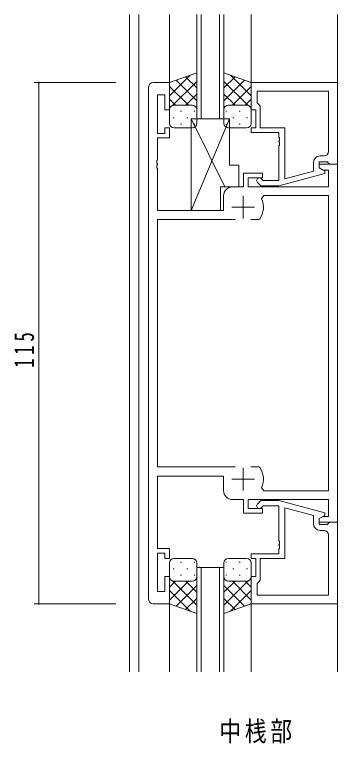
# Model space of a CAD drawing. Units: millimetres on the paper. Extents: x -398 to 398, y -282 to 282.
# Drawn here: x -99.6 to -28.5, y -14 to 146.8 of the extents above; entities that cross this region are included whole.
import ezdxf

# ---------------------------------------------------------------- set-up
doc = ezdxf.new("R2010")
doc.units = ezdxf.units.MM
doc.layers.add('0-2_USER1', color=7, linetype='Continuous')
for name, color, linetype, lineweight in [('0-3_YKK_11', 7, 'Continuous', 18), ('0-4_YKK_12', 2, 'Continuous', 18), ('0-5_YKK_13', 4, 'Continuous', 18), ('0-6_YKK_D', 6, 'Continuous', 18)]:
    doc.layers.add(name, color=color, linetype=linetype, lineweight=lineweight)
doc.styles.add('ＭＳ ゴシック', font='')
doc.styles.get('ＭＳ ゴシック').set_extended_font_data('MS Gothic')

msp = doc.modelspace()

# ---------------------------------------------------------------- linework, layer by layer
at = {"layer": '0-3_YKK_11'}
for p, q in [((-70.071, 17.756), (-70.071, 130.756)), ((-69.071, 131.756), (-65.471, 131.756)), ((-65.471, 131.756), (-65.471, 125.756)), ((-47.471, 131.756), (-47.471, 125.756)), ((-28.471, 131.756), (-47.471, 131.756)), ((-28.471, 113.756), (-28.471, 131.756)), ((-68.141, 129.056), (-68.141, 120.556)), ((-66.471, 129.056), (-68.141, 129.056)), ((-66.471, 125.756), (-66.471, 129.056)), ((-46.171, 129.826), (-30.401, 129.826)), ((-46.171, 127.256), (-46.171, 129.826)), ((-46.171, 129.826), (-30.401, 129.826)), ((-30.401, 129.826), (-30.401, 116.556)), ((-45.971, 127.056), (-46.171, 127.256)), ((-45.471, 126.556), (-45.971, 127.056)), ((-65.471, 125.756), (-66.471, 125.756)), ((-47.471, 125.756), (-46.471, 125.756)), ((-46.471, 125.756), (-46.471, 121.756)), ((-45.471, 121.756), (-45.471, 126.556)), ((-66.471, 121.756), (-65.471, 121.756)), ((-66.471, 120.556), (-66.471, 121.756)), ((-65.471, 121.756), (-65.471, 119.556)), ((-47.471, 121.756), (-47.471, 120.756)), ((-46.471, 121.756), (-47.471, 121.756)), ((-47.471, 120.756), (-41.371, 120.756)), ((-40.071, 121.756), (-45.471, 121.756)), ((-41.371, 120.756), (-41.371, 119.714)), ((-40.071, 110.547), (-40.071, 121.756)), ((-68.141, 120.556), (-66.471, 120.556)), ((-68.141, 119.556), (-68.141, 114.714)), ((-65.471, 119.556), (-68.141, 119.556)), ((-41.371, 119.714), (-41.251, 119.531)), ((-41.251, 119.531), (-41.251, 118.981)), ((-41.251, 118.981), (-41.371, 118.797)), ((-41.371, 118.797), (-41.371, 118.714)), ((-41.371, 118.714), (-41.251, 118.531)), ((-41.251, 117.981), (-41.371, 117.797)), ((-41.371, 117.797), (-41.371, 110.156)), ((-41.251, 118.531), (-41.251, 117.981)), ((-68.141, 114.714), (-68.261, 114.531)), ((-68.261, 114.531), (-68.261, 113.981)), ((-32.471, 114.256), (-30.671, 114.256)), ((-32.471, 112.956), (-32.471, 114.256)), ((-31.401, 115.556), (-32.271, 115.556)), ((-30.671, 114.256), (-30.471, 114.056)), ((-68.261, 113.981), (-68.141, 113.797)), ((-68.141, 113.714), (-68.261, 113.531)), ((-68.261, 113.531), (-68.261, 112.981)), ((-68.261, 112.981), (-68.141, 112.797)), ((-68.141, 113.797), (-68.141, 113.714)), ((-68.141, 112.797), (-68.141, 103.556)), ((-33.771, 114.056), (-33.771, 112.235)), ((-32.471, 113.756), (-28.471, 113.756)), ((-32.471, 112.956), (-32.471, 113.756)), ((-31.271, 112.263), (-32.471, 112.956)), ((-31.605, 112.456), (-32.471, 112.956)), ((-30.471, 114.056), (-30.171, 113.756)), ((-30.171, 113.756), (-28.471, 113.756)), ((-28.471, 113.756), (-28.471, 34.756)), ((-49.171, 111.756), (-44.971, 111.756)), ((-49.171, 108.756), (-49.171, 111.756)), ((-44.971, 111.756), (-44.971, 110.756)), ((-41.375, 108.956), (-31.271, 111.663)), ((-33.771, 112.235), (-40.071, 110.547)), ((-30.401, 112.456), (-31.605, 112.456)), ((-31.271, 111.663), (-31.271, 112.263)), ((-30.401, 108.756), (-30.401, 112.456)), ((-48.171, 110.756), (-48.171, 108.756)), ((-44.971, 110.756), (-48.171, 110.756)), ((-46.095, 109.731), (-45.32, 108.956)), ((-44.823, 110.156), (-45.247, 110.58)), ((-41.371, 110.156), (-44.823, 110.156)), ((-51.571, 108.756), (-49.171, 108.756)), ((-48.171, 108.756), (-30.401, 108.756)), ((-45.32, 108.956), (-41.375, 108.956)), ((-53.571, 103.556), (-53.571, 106.756)), ((-49.271, 106.756), (-49.271, 101.756)), ((-45.175, 106.119), (-44.72, 106.826)), ((-44.72, 106.826), (-30.401, 106.826)), ((-30.401, 106.826), (-30.401, 41.686)), ((-68.141, 103.556), (-53.571, 103.556)), ((-51.771, 104.256), (-46.771, 104.256)), ((-68.141, 101.556), (-51.021, 101.556)), ((-68.141, 46.956), (-68.141, 101.556)), ((-47.521, 101.556), (-45.824, 101.556)), ((-47.521, 101.556), (-45.824, 101.556)), ((-45.824, 101.556), (-45.578, 101.684)), ((-51.021, 46.956), (-68.141, 46.956)), ((-49.271, 46.756), (-49.271, 41.756)), ((-45.824, 46.956), (-47.521, 46.956)), ((-45.578, 46.827), (-45.824, 46.956)), ((-68.141, 44.956), (-68.141, 28.956)), ((-53.571, 44.956), (-68.141, 44.956)), ((-53.571, 41.756), (-53.571, 44.956)), ((-51.771, 44.256), (-46.771, 44.256)), ((-44.72, 41.686), (-45.175, 42.393)), ((-30.401, 41.686), (-44.72, 41.686)), ((-49.171, 39.756), (-51.571, 39.756)), ((-49.171, 36.756), (-49.171, 39.756)), ((-48.171, 39.756), (-48.171, 37.756)), ((-30.401, 39.756), (-48.171, 39.756)), ((-46.095, 38.78), (-45.32, 39.556)), ((-45.32, 39.556), (-41.375, 39.556)), ((-41.375, 39.556), (-31.271, 36.848)), ((-30.401, 36.056), (-30.401, 39.756)), ((-48.171, 37.756), (-44.971, 37.756)), ((-44.823, 38.356), (-45.247, 37.931)), ((-44.971, 37.756), (-44.971, 36.756)), ((-41.371, 38.356), (-44.823, 38.356)), ((-41.371, 30.714), (-41.371, 38.356)), ((-40.071, 37.964), (-40.071, 26.756)), ((-33.771, 36.276), (-40.071, 37.964)), ((-44.971, 36.756), (-49.171, 36.756)), ((-33.771, 34.456), (-33.771, 36.276)), ((-31.271, 36.248), (-32.471, 35.556)), ((-32.471, 35.556), (-31.605, 36.056)), ((-32.471, 35.556), (-32.471, 34.256)), ((-32.471, 34.756), (-32.471, 35.556)), ((-31.605, 36.056), (-30.401, 36.056)), ((-31.271, 36.848), (-31.271, 36.248)), ((-28.471, 34.756), (-32.471, 34.756)), ((-32.471, 34.256), (-30.671, 34.256)), ((-30.671, 34.256), (-30.471, 34.456)), ((-30.471, 34.456), (-30.171, 34.756)), ((-30.171, 34.756), (-28.471, 34.756)), ((-28.471, 34.756), (-28.471, 16.756)), ((-31.401, 32.956), (-32.271, 32.956)), ((-41.251, 30.531), (-41.371, 30.714)), ((-30.401, 18.686), (-30.401, 31.956)), ((-68.141, 28.956), (-65.471, 28.956)), ((-65.471, 28.956), (-65.471, 26.756)), ((-41.371, 29.797), (-41.251, 29.981)), ((-41.371, 29.714), (-41.371, 29.797)), ((-41.251, 29.531), (-41.371, 29.714)), ((-41.371, 28.797), (-41.251, 28.981)), ((-41.251, 29.981), (-41.251, 30.531)), ((-41.251, 28.981), (-41.251, 29.531)), ((-68.141, 27.956), (-68.141, 19.456)), ((-66.471, 27.956), (-68.141, 27.956)), ((-66.471, 26.756), (-66.471, 27.956)), ((-47.471, 27.756), (-41.371, 27.756)), ((-47.471, 26.756), (-47.471, 27.756)), ((-41.371, 27.756), (-41.371, 28.797)), ((-65.471, 26.756), (-66.471, 26.756)), ((-46.471, 26.756), (-47.471, 26.756)), ((-46.471, 22.756), (-46.471, 26.756)), ((-45.471, 26.756), (-45.471, 21.956)), ((-40.071, 26.756), (-45.471, 26.756)), ((-66.471, 22.756), (-65.471, 22.756)), ((-66.471, 19.456), (-66.471, 22.756)), ((-65.471, 22.756), (-65.471, 16.756)), ((-47.471, 22.756), (-46.471, 22.756)), ((-47.471, 16.756), (-47.471, 22.756)), ((-45.971, 21.456), (-46.171, 21.256)), ((-46.171, 21.256), (-46.171, 18.686)), ((-45.471, 21.956), (-45.971, 21.456)), ((-68.141, 19.456), (-66.471, 19.456)), ((-46.171, 18.686), (-30.401, 18.686)), ((-46.171, 18.686), (-30.401, 18.686)), ((-65.471, 16.756), (-69.071, 16.756)), ((-28.471, 16.756), (-47.471, 16.756))]:
    msp.add_line(p, q, dxfattribs=at)
for centre, radius, start, end in [((-69.071, 130.756), 1, 90.00001, 179.99999), ((-31.401, 116.556), 1, 270.00001, 359.99999), ((-32.271, 114.056), 1.5, 90.00001, 179.99999), ((-45.671, 110.156), 0.6, 44.99999, 225.00001), ((-51.571, 106.756), 2, 90.00001, 179.99999), ((-49.271, 104.256), 4.5, 325.15008, 24.45637), ((-49.271, 44.256), 4.5, 335.54363, 34.84992), ((-51.571, 41.756), 2, 180.00001, 269.99999), ((-45.671, 38.356), 0.6, 134.99999, 315.00001), ((-32.271, 34.456), 1.5, 180.00001, 269.99999), ((-31.401, 31.956), 1, 0.00001, 89.99999), ((-69.071, 17.756), 1, 180.00001, 269.99999)]:
    msp.add_arc(centre, radius, start, end, dxfattribs=at)
at = {"layer": '0-4_YKK_12'}
for p, q in [((-74.271, 146.756), (-74.271, 1.756)), ((-72.271, 146.756), (-72.271, 1.756)), ((-65.471, 146.756), (-65.471, 131.756)), ((-59.471, 146.756), (-59.471, 123.756)), ((-58.471, 123.756), (-58.471, 146.756)), ((-54.471, 146.756), (-54.471, 123.756)), ((-53.471, 123.756), (-53.471, 146.756)), ((-47.471, 146.756), (-47.471, 131.756)), ((-28.471, 146.756), (-28.471, 131.456)), ((-53.471, 123.756), (-59.471, 123.756)), ((-53.471, 24.756), (-59.471, 24.756)), ((-59.471, 24.756), (-59.471, 1.756)), ((-58.471, 1.756), (-58.471, 24.756)), ((-54.471, 24.756), (-54.471, 1.756)), ((-53.471, 1.756), (-53.471, 24.756)), ((-65.471, 1.756), (-65.471, 16.756)), ((-47.471, 1.756), (-47.471, 16.756)), ((-28.471, 1.756), (-28.471, 17.056))]:
    msp.add_line(p, q, dxfattribs=at)
at = {"layer": '0-5_YKK_13'}
for p, q in [((-59.471, 133.898), (-65.471, 131.756)), ((-59.471, 133.898), (-59.471, 125.756)), ((-53.471, 133.898), (-53.471, 125.756)), ((-53.471, 133.898), (-47.471, 131.756)), ((-65.471, 128.847), (-60.947, 133.372)), ((-64.784, 126.705), (-59.471, 132.018)), ((-59.471, 127.741), (-64.008, 132.278)), ((-59.471, 130.57), (-61.924, 133.022)), ((-53.471, 130.57), (-51.018, 133.022)), ((-53.471, 127.741), (-48.934, 132.278)), ((-48.158, 126.705), (-53.471, 132.018)), ((-47.471, 128.847), (-51.996, 133.372)), ((-65.471, 131.675), (-65.346, 131.8)), ((-65.471, 131.756), (-65.471, 125.756)), ((-61.314, 126.756), (-65.471, 130.913)), ((-51.628, 126.756), (-47.471, 130.913)), ((-47.471, 131.675), (-47.596, 131.8)), ((-47.471, 131.756), (-47.471, 125.756)), ((-61.906, 126.756), (-59.471, 129.19)), ((-51.037, 126.756), (-53.471, 129.19)), ((-64.143, 126.756), (-65.471, 128.084)), ((-48.8, 126.756), (-47.471, 128.084)), ((-65.471, 126.018), (-65.421, 126.069)), ((-65.471, 125.756), (-65.471, 122.756)), ((-60.471, 126.756), (-64.471, 126.756)), ((-64.471, 126.756), (-60.871, 126.756)), ((-59.889, 125.944), (-59.871, 125.962)), ((-59.471, 125.756), (-59.471, 122.756)), ((-53.471, 125.756), (-53.471, 122.756)), ((-53.053, 125.944), (-53.071, 125.962)), ((-52.471, 126.756), (-48.471, 126.756)), ((-48.471, 126.756), (-52.471, 126.756)), ((-47.471, 126.018), (-47.522, 126.069)), ((-47.471, 125.756), (-47.471, 122.756)), ((-64.468, 124.006), (-64.668, 124.006)), ((-62.853, 125.421), (-63.053, 125.421)), ((-61.438, 124.006), (-61.638, 124.006)), ((-59.871, 125.421), (-60.023, 125.421)), ((-53.071, 125.421), (-52.92, 125.421)), ((-51.505, 124.006), (-51.305, 124.006)), ((-50.09, 125.421), (-49.89, 125.421)), ((-48.475, 124.006), (-48.275, 124.006)), ((-62.853, 122.591), (-63.053, 122.591)), ((-60.721, 123.756), (-53.295, 108.756)), ((-60.721, 103.556), (-52.221, 123.756)), ((-60.721, 123.756), (-52.221, 123.756)), ((-60.721, 123.756), (-60.721, 103.556)), ((-59.885, 122.591), (-60.023, 122.591)), ((-53.058, 122.591), (-52.92, 122.591)), ((-52.221, 123.756), (-52.221, 113.556)), ((-50.09, 122.591), (-49.89, 122.591)), ((-60.471, 121.756), (-64.471, 121.756)), ((-52.471, 121.756), (-48.471, 121.756)), ((-52.221, 113.556), (-50.221, 113.556)), ((-50.221, 113.556), (-50.221, 108.756)), ((-54.221, 108.756), (-50.221, 108.756)), ((-54.221, 108.756), (-54.221, 103.556)), ((-60.721, 103.556), (-54.221, 103.556)), ((-65.471, 22.756), (-65.471, 25.756)), ((-60.471, 26.756), (-64.471, 26.756)), ((-62.853, 25.92), (-63.053, 25.92)), ((-59.885, 25.92), (-60.023, 25.92)), ((-59.471, 22.756), (-59.471, 25.756)), ((-53.471, 22.756), (-53.471, 25.756)), ((-53.058, 25.92), (-52.92, 25.92)), ((-52.471, 26.756), (-48.471, 26.756)), ((-50.09, 25.92), (-49.89, 25.92)), ((-47.471, 22.756), (-47.471, 25.756)), ((-64.468, 24.505), (-64.668, 24.505)), ((-61.438, 24.505), (-61.638, 24.505)), ((-51.505, 24.505), (-51.305, 24.505)), ((-48.475, 24.505), (-48.275, 24.505)), ((-65.471, 16.756), (-65.471, 22.756)), ((-62.853, 23.09), (-63.053, 23.09)), ((-59.871, 23.09), (-60.023, 23.09)), ((-59.889, 22.567), (-59.871, 22.55)), ((-59.471, 14.613), (-59.471, 22.756)), ((-53.471, 14.613), (-53.471, 22.756)), ((-53.071, 23.09), (-52.92, 23.09)), ((-53.053, 22.567), (-53.071, 22.55)), ((-50.09, 23.09), (-49.89, 23.09)), ((-47.471, 16.756), (-47.471, 22.756)), ((-65.471, 22.493), (-65.421, 22.442)), ((-64.143, 21.756), (-65.471, 20.427)), ((-61.314, 21.756), (-65.471, 17.598)), ((-64.784, 21.806), (-59.471, 16.493)), ((-60.471, 21.756), (-64.471, 21.756)), ((-64.471, 21.756), (-60.471, 21.756)), ((-61.906, 21.756), (-59.471, 19.321)), ((-48.158, 21.806), (-53.471, 16.493)), ((-51.037, 21.756), (-53.471, 19.321)), ((-52.471, 21.756), (-48.471, 21.756)), ((-48.471, 21.756), (-52.471, 21.756)), ((-51.628, 21.756), (-47.471, 17.598)), ((-48.8, 21.756), (-47.471, 20.427)), ((-47.471, 22.493), (-47.522, 22.442)), ((-65.471, 19.664), (-60.947, 15.14)), ((-59.471, 20.77), (-64.008, 16.233)), ((-53.471, 20.77), (-48.934, 16.233)), ((-47.471, 19.664), (-51.996, 15.14)), ((-59.471, 17.942), (-61.924, 15.489)), ((-53.471, 17.942), (-51.018, 15.489)), ((-65.471, 16.836), (-65.346, 16.711)), ((-59.471, 14.613), (-65.471, 16.756)), ((-53.471, 14.613), (-47.471, 16.756)), ((-47.471, 16.836), (-47.596, 16.711))]:
    msp.add_line(p, q, dxfattribs=at)
for centre, start, end in [((-64.471, 125.756), 90, 180), ((-64.471, 125.756), 90, 179.9999), ((-60.471, 125.756), 0, 90), ((-52.471, 125.756), 90, 180), ((-48.471, 125.756), 0, 90), ((-48.471, 125.756), 0.0001, 90), ((-64.471, 122.756), 180, 270), ((-60.471, 122.756), 270, 0), ((-52.471, 122.756), 180, 270), ((-48.471, 122.756), 270, 0), ((-64.471, 25.756), 90, 180), ((-60.471, 25.756), 0, 90), ((-52.471, 25.756), 90, 180), ((-48.471, 25.756), 0, 90), ((-64.471, 22.756), 180, 270), ((-64.471, 22.756), 180.0001, 270), ((-60.471, 22.756), 270, 0), ((-52.471, 22.756), 180, 270), ((-48.471, 22.756), 270, 0), ((-48.471, 22.756), 270, 359.9999)]:
    msp.add_arc(centre, 1, start, end, dxfattribs=at)
at = {"layer": '0-6_YKK_D'}
for p, q in [((-77.271, 131.756), (-95.271, 131.756)), ((-94.271, 131.756), (-94.271, 16.756)), ((-77.271, 16.756), (-95.271, 16.756))]:
    msp.add_line(p, q, dxfattribs=at)
for centre, start, end in [((-94.271, 131.756), 90, 270), ((-94.271, 131.756), 270, 90), ((-94.271, 16.756), 90, 270), ((-94.271, 16.756), 270, 90)]:
    msp.add_arc(centre, 0.106, start, end, dxfattribs=at)

# ---------------------------------------------------------------- texts
at = {"layer": '0-2_USER1', "insert": (-54.501, -14.041), "char_height": 4.399, "attachment_point": 7, "style": 'ＭＳ ゴシック'}
msp.add_mtext('\\T1.17;\\W0.8;中桟部', dxfattribs=at)
at = {"layer": '0-6_YKK_D', "color": 7, "insert": (-95.271, 68.816), "char_height": 4.399, "attachment_point": 7, "rotation": 90, "style": 'ＭＳ ゴシック'}
msp.add_mtext('\\T1.38;\\W0.7;115', dxfattribs=at)

doc.saveas('drawing.dxf')
